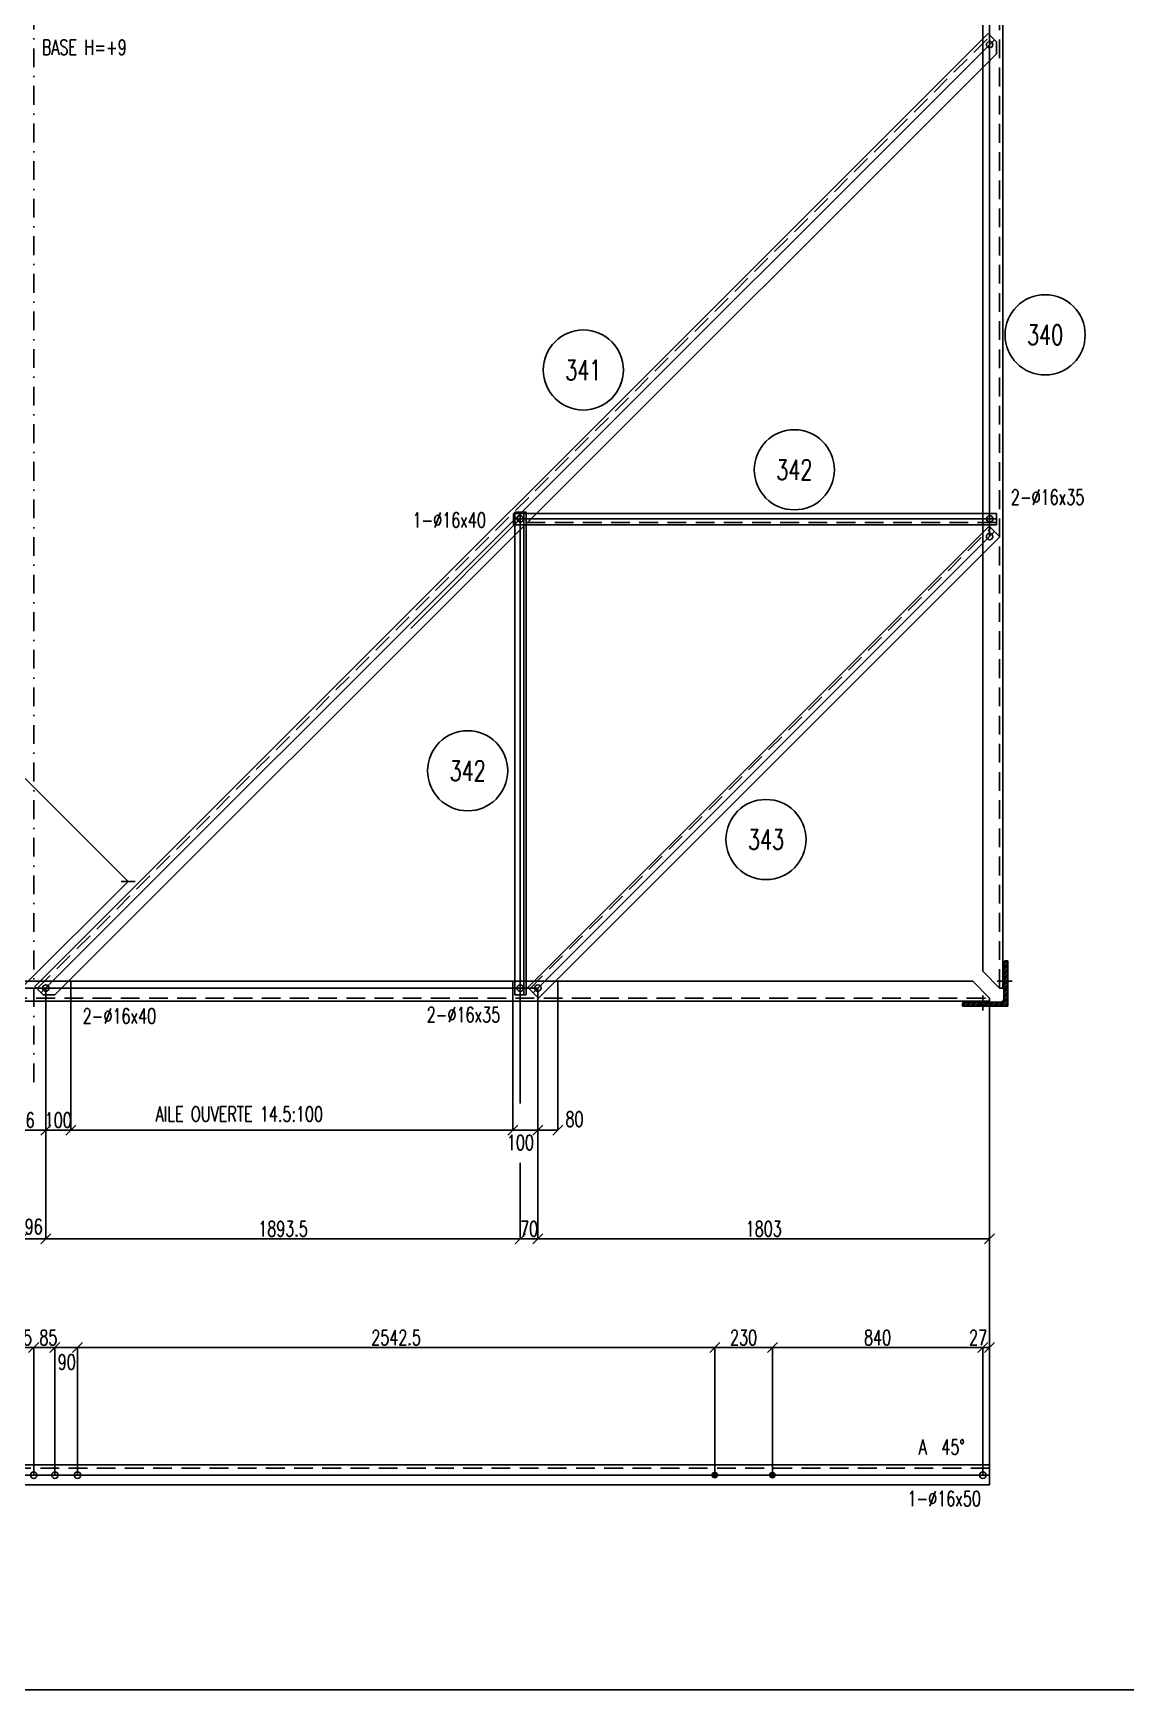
# Model space of a CAD drawing. Extents: x 161763 to 177983, y -119247 to -107767.
# Drawn here: x 167335 to 171695, y -119247 to -112632 of the extents above; entities that cross this region are included whole.
import ezdxf
from ezdxf.enums import TextEntityAlignment as Align

# ---------------------------------------------------------------- set-up
doc = ezdxf.new("R2010")
doc.units = 0
doc.header["$LTSCALE"] = 150
doc.header["$MEASUREMENT"] = 0
doc.linetypes.add('DASHDOT', pattern=[1, 0.5, -0.25, 0, -0.25])
doc.linetypes.add('DASHED', pattern=[0.75, 0.5, -0.25])
doc.layers.get('0').update_dxf_attribs({"linetype": 'CONTINUOUS'})
for name, color, linetype in [('ASSI', 6, 'CONTINUOUS'), ('BOLLINI_1', 7, 'CONTINUOUS'), ('FORI', 2, 'CONTINUOUS'), ('LINEA_ANG', 2, 'CONTINUOUS'), ('LS', 7, 'CONTINUOUS'), ('MZ', 6, 'DASHDOT'), ('QT_MPR', 7, 'CONTINUOUS'), ('TRAT-Y', 7, 'DASHED')]:
    doc.layers.add(name, color=color, linetype=linetype)
doc.styles.add('QUOTE', font='ROMANS8.SHX', dxfattribs={"width": 0.7})
doc.styles.add('RQL', font='ROMANS8.SHX', dxfattribs={"width": 0.7})
doc.styles.add('RS', font='ROMANS8.shx', dxfattribs={"width": 0.7})
doc.styles.get("Standard").update_dxf_attribs({"font": 'ROMANS8.SHX', "width": 0.7})
doc.dimstyles.new('TRATTO', dxfattribs={"dimscale": 0, "dimtxt": 60, "dimasz": 40, "dimexe": 0, "dimexo": 0, "dimgap": 10, "dimtad": 1, "dimrnd": 0.5, "dimdsep": 46, "dimtxsty": 'RS', "dimblk1": 'OBLIQUE', "dimblk2": 'OBLIQUE', "dimsah": 1, "dimcen": 0.09, "dimclrd": 2, "dimclre": 2, "dimclrt": 7, "dimadec": 0, "dimazin": 0, "dimtfac": 1, "dimtix": 1, "dimtmove": 2, "dimatfit": 3, "dimfxl": 1, "dimtolj": 1, "dimtzin": 0, "dimarcsym": 0})

# ---------------------------------------------------------------- blocks, each defined once
blk = doc.blocks.new('ASSE98')
blk.add_line((0, 0), (1, 0))
at = {"color": 7, "style": 'QUOTE', "width": 0.5, "flags": 1}
for tag, p in [('TI', (1.38308, 6.82731)), ('DI_S', (1.38308, 6.42178)), ('D_S', (1.38308, 6.02092)), ('E_S', (1.38308, 5.68065)), ('NFORI', (1.36454, 5.29792)), ('ALAR', (1.36349, 4.93246)), ('FAM', (1.3775, 4.54645)), ('ALA', (1.38308, 4.19257)), ('DISP2', (1.38308, 3.84971)), ('DISP1', (1.38308, 3.50686)), ('PINZAF', (1.38308, 3.164)), ('PINZAI', (1.38308, 2.82114)), ('TRP', (1.38308, 2.47829)), ('NP', (1.38308, 2.13543)), ('SV', (1.38308, 1.79257)), ('PESO', (1.38308, 1.44971)), ('QUA', (1.38308, 1.10686)), ('LUN', (1.38308, 0.764)), ('PROF', (1.38308, 0.42114)), ('POS', (1.38308, 0.07829))]:
    blk.add_attdef(tag, p, '', height=0.2, dxfattribs=at)
at = {"color": 7, "flags": 1}
for tag, p in [('LAV1', (3.07431, 6.82847)), ('LAV2', (3.07431, 6.49513)), ('LAV3', (3.07431, 6.1618)), ('LAV4', (3.07431, 5.82847)), ('LAV5', (3.07431, 5.49513)), ('LAV6', (3.07431, 5.1618)), ('LAV7', (3.07431, 4.82847)), ('LAV8', (3.07431, 4.49513)), ('LAV9', (3.07431, 4.1618)), ('LAV10', (3.07431, 3.82847))]:
    blk.add_attdef(tag, p, '', height=0.2, dxfattribs=at)
blk = doc.blocks.new('16')
blk.add_circle((0, 0), 1)
blk = doc.blocks.new('_OBLIQUE')
at = {"color": 0, "linetype": 'ByBlock'}
blk.add_line((-0.5, -0.5), (0.5, 0.5), dxfattribs=at)
blk = doc.blocks.new('*D13')
at = {"layer": 'QT_MPR', "color": 2, "lineweight": -2, "transparency": 16777216}
for p, q in [((167252.1, -118389.1), (167252.1, -117879.9)), ((167252.1, -117879.9), (167337.1, -117879.9)), ((167337.1, -118389.1), (167337.1, -117879.9))]:
    blk.add_line(p, q, dxfattribs=at)
at = {"layer": 'QT_MPR', "color": 2, "lineweight": -2, "transparency": 16777216, "xscale": 40, "yscale": 40, "zscale": 40, "rotation": 180}
blk.add_blockref('_OBLIQUE', (167252.1, -117879.9), dxfattribs=at)
at = {"layer": 'QT_MPR', "color": 2, "lineweight": -2, "transparency": 16777216, "xscale": 40, "yscale": 40, "zscale": 40}
blk.add_blockref('_OBLIQUE', (167337.1, -117879.9), dxfattribs=at)
at = {"layer": 'QT_MPR', "color": 7, "transparency": 16777216, "insert": (167294.6, -117840), "char_height": 60, "attachment_point": 5, "style": 'RS'}
blk.add_mtext('\\A1;85', dxfattribs=at)
blk = doc.blocks.new('*D14')
at = {"layer": 'QT_MPR', "color": 2, "lineweight": -2, "transparency": 16777216}
for p, q in [((167337.1, -118389.1), (167337.1, -117879.9)), ((167337.1, -117879.9), (167422.1, -117879.9)), ((167422.1, -118389.1), (167422.1, -117879.9))]:
    blk.add_line(p, q, dxfattribs=at)
at = {"layer": 'QT_MPR', "color": 2, "lineweight": -2, "transparency": 16777216, "xscale": 40, "yscale": 40, "zscale": 40, "rotation": 180}
blk.add_blockref('_OBLIQUE', (167337.1, -117879.9), dxfattribs=at)
at = {"layer": 'QT_MPR', "color": 2, "lineweight": -2, "transparency": 16777216, "xscale": 40, "yscale": 40, "zscale": 40}
blk.add_blockref('_OBLIQUE', (167422.1, -117879.9), dxfattribs=at)
at = {"layer": 'QT_MPR', "color": 7, "transparency": 16777216, "insert": (167395.8, -117839.9), "char_height": 60, "attachment_point": 5, "style": 'RS'}
blk.add_mtext('\\A1;85', dxfattribs=at)
blk = doc.blocks.new('*D15')
at = {"layer": 'QT_MPR', "color": 2, "lineweight": -2, "transparency": 16777216}
for p, q in [((167422.1, -118389.1), (167422.1, -117879.9)), ((167422.1, -117879.9), (167512.1, -117879.9)), ((167512.1, -118389.1), (167512.1, -117879.9))]:
    blk.add_line(p, q, dxfattribs=at)
at = {"layer": 'QT_MPR', "color": 2, "lineweight": -2, "transparency": 16777216, "xscale": 40, "yscale": 40, "zscale": 40, "rotation": 180}
blk.add_blockref('_OBLIQUE', (167422.1, -117879.9), dxfattribs=at)
at = {"layer": 'QT_MPR', "color": 2, "lineweight": -2, "transparency": 16777216, "xscale": 40, "yscale": 40, "zscale": 40}
blk.add_blockref('_OBLIQUE', (167512.1, -117879.9), dxfattribs=at)
at = {"layer": 'QT_MPR', "color": 7, "transparency": 16777216, "insert": (167469.2, -117937.9), "char_height": 60, "attachment_point": 5, "style": 'RS'}
blk.add_mtext('\\A1;90', dxfattribs=at)
blk = doc.blocks.new('*D16')
at = {"layer": 'QT_MPR', "color": 2, "lineweight": -2, "transparency": 16777216}
for p, q in [((171124.4, -118389.1), (171124.4, -117879.9)), ((171151.4, -117879.9), (171124.4, -117879.9)), ((171151.4, -118389.1), (171151.4, -117879.9))]:
    blk.add_line(p, q, dxfattribs=at)
at = {"layer": 'QT_MPR', "color": 2, "lineweight": -2, "transparency": 16777216, "xscale": 40, "yscale": 40, "zscale": 40, "rotation": 180}
blk.add_blockref('_OBLIQUE', (171124.4, -117879.9), dxfattribs=at)
at = {"layer": 'QT_MPR', "color": 2, "lineweight": -2, "transparency": 16777216, "xscale": 40, "yscale": 40, "zscale": 40}
blk.add_blockref('_OBLIQUE', (171151.4, -117879.9), dxfattribs=at)
at = {"layer": 'QT_MPR', "color": 7, "transparency": 16777216, "insert": (171105.5, -117839.9), "char_height": 60, "attachment_point": 5, "style": 'RS'}
blk.add_mtext('\\A1;27', dxfattribs=at)
blk = doc.blocks.new('*D18')
at = {"layer": 'QT_MPR', "color": 2, "lineweight": -2, "transparency": 16777216}
for p, q in [((169349, -116444.2), (169349, -117445.8)), ((169279, -117142.7), (169279, -117445.8)), ((169349, -117445.8), (169279, -117445.8))]:
    blk.add_line(p, q, dxfattribs=at)
at = {"layer": 'QT_MPR', "color": 2, "lineweight": -2, "transparency": 16777216, "xscale": 40, "yscale": 40, "zscale": 40, "rotation": 180}
blk.add_blockref('_OBLIQUE', (169279, -117445.8), dxfattribs=at)
at = {"layer": 'QT_MPR', "color": 2, "lineweight": -2, "transparency": 16777216, "xscale": 40, "yscale": 40, "zscale": 40}
blk.add_blockref('_OBLIQUE', (169349, -117445.8), dxfattribs=at)
at = {"layer": 'QT_MPR', "color": 7, "transparency": 16777216, "insert": (169314, -117405.8), "char_height": 60, "attachment_point": 5, "style": 'RS'}
blk.add_mtext('\\A1;70', dxfattribs=at)
blk = doc.blocks.new('*D19')
at = {"layer": 'QT_MPR', "color": 2, "lineweight": -2, "transparency": 16777216}
for p, q in [((167385.1, -116444.2), (167385.1, -117445.8)), ((169279, -117142.7), (169279, -117445.8)), ((169279, -117445.8), (167385.1, -117445.8))]:
    blk.add_line(p, q, dxfattribs=at)
at = {"layer": 'QT_MPR', "color": 2, "lineweight": -2, "transparency": 16777216, "xscale": 40, "yscale": 40, "zscale": 40, "rotation": 180}
blk.add_blockref('_OBLIQUE', (167385.1, -117445.8), dxfattribs=at)
at = {"layer": 'QT_MPR', "color": 2, "lineweight": -2, "transparency": 16777216, "xscale": 40, "yscale": 40, "zscale": 40}
blk.add_blockref('_OBLIQUE', (169279, -117445.8), dxfattribs=at)
at = {"layer": 'QT_MPR', "color": 7, "transparency": 16777216, "insert": (168332.1, -117405.8), "char_height": 60, "attachment_point": 5, "style": 'RS'}
blk.add_mtext('\\A1;1893.5', dxfattribs=at)
blk = doc.blocks.new('*D20')
at = {"layer": 'QT_MPR', "color": 2, "lineweight": -2, "transparency": 16777216}
for p, q in [((167385.1, -116444.2), (167385.1, -117445.8)), ((167289.1, -117067.1), (167289.1, -117445.8)), ((167385.1, -117445.8), (167289.1, -117445.8))]:
    blk.add_line(p, q, dxfattribs=at)
at = {"layer": 'QT_MPR', "color": 2, "lineweight": -2, "transparency": 16777216, "xscale": 40, "yscale": 40, "zscale": 40, "rotation": 180}
blk.add_blockref('_OBLIQUE', (167289.1, -117445.8), dxfattribs=at)
at = {"layer": 'QT_MPR', "color": 2, "lineweight": -2, "transparency": 16777216, "xscale": 40, "yscale": 40, "zscale": 40}
blk.add_blockref('_OBLIQUE', (167385.1, -117445.8), dxfattribs=at)
at = {"layer": 'QT_MPR', "color": 7, "transparency": 16777216, "insert": (167337.1, -117396.9), "char_height": 60, "attachment_point": 5, "style": 'RS'}
blk.add_mtext('\\A1;96', dxfattribs=at)
blk = doc.blocks.new('*D23')
at = {"layer": 'QT_MPR', "color": 2, "lineweight": -2, "transparency": 16777216}
for p, q in [((169349, -116444.2), (169349, -117445.8)), ((171151.4, -116497.2), (171151.4, -117445.8)), ((171151.4, -117445.8), (169349, -117445.8))]:
    blk.add_line(p, q, dxfattribs=at)
at = {"layer": 'QT_MPR', "color": 2, "lineweight": -2, "transparency": 16777216, "xscale": 40, "yscale": 40, "zscale": 40, "rotation": 180}
blk.add_blockref('_OBLIQUE', (169349, -117445.8), dxfattribs=at)
at = {"layer": 'QT_MPR', "color": 2, "lineweight": -2, "transparency": 16777216, "xscale": 40, "yscale": 40, "zscale": 40}
blk.add_blockref('_OBLIQUE', (171151.4, -117445.8), dxfattribs=at)
at = {"layer": 'QT_MPR', "color": 7, "transparency": 16777216, "insert": (170250.2, -117405.8), "char_height": 60, "attachment_point": 5, "style": 'RS'}
blk.add_mtext('\\A1;1803', dxfattribs=at)
blk = doc.blocks.new('xxx')
blk.add_circle((0, 0), 8)
at = {"color": 3, "style": 'RQL', "width": 0.7}
blk.add_attdef('POS', text='', height=4, dxfattribs=at).set_placement((0, 0), align=Align.MIDDLE)
at = {"style": 'RQL', "width": 0.7, "flags": 1}
for tag, p in [('POS1', (-0.39, -5.42)), ('TIPO', (-0.39, -8.66))]:
    blk.add_attdef(tag, p, '', height=2, dxfattribs=at)
blk = doc.blocks.new('*D26')
at = {"layer": 'QT_MPR', "color": 2, "lineweight": -2, "transparency": 16777216}
for p, q in [((165395.2, -114571.5), (165830.8, -114136)), ((165830.8, -114136), (167714.1, -116019.3)), ((167289.1, -116444.2), (167714.1, -116019.3))]:
    blk.add_line(p, q, dxfattribs=at)
at = {"layer": 'QT_MPR', "color": 2, "lineweight": -2, "transparency": 16777216, "xscale": 40, "yscale": 40, "zscale": 40}
for p, rotation in [((165830.8, -114136), 135.0000000000004), ((167714.1, -116019.3), 315.0000000000004)]:
    blk.add_blockref('_OBLIQUE', p, dxfattribs=dict(at, rotation=rotation))
at = {"layer": 'QT_MPR', "color": 7, "transparency": 16777216, "insert": (166800.7, -115049.3), "char_height": 60, "attachment_point": 5, "rotation": 315, "style": 'RS'}
blk.add_mtext('\\A1;2663.5', dxfattribs=at)
blk = doc.blocks.new('*D27')
at = {"layer": 'LS', "color": 2, "lineweight": -2, "transparency": 16777216}
for p, q in [((169429, -116417.2), (169429, -117011.8)), ((169349, -116444.2), (169349, -117011.8)), ((169349, -117011.8), (169429, -117011.8))]:
    blk.add_line(p, q, dxfattribs=at)
at = {"layer": 'LS', "color": 2, "lineweight": -2, "transparency": 16777216, "xscale": 40, "yscale": 40, "zscale": 40, "rotation": 180}
blk.add_blockref('_OBLIQUE', (169349, -117011.8), dxfattribs=at)
at = {"layer": 'LS', "color": 2, "lineweight": -2, "transparency": 16777216, "xscale": 40, "yscale": 40, "zscale": 40}
blk.add_blockref('_OBLIQUE', (169429, -117011.8), dxfattribs=at)
at = {"layer": 'LS', "color": 7, "transparency": 16777216, "insert": (169495.2, -116967.9), "char_height": 60, "attachment_point": 5, "style": 'RS'}
blk.add_mtext('\\A1;80', dxfattribs=at)
blk = doc.blocks.new('*D28')
at = {"layer": 'LS', "color": 2, "lineweight": -2, "transparency": 16777216}
for p, q in [((169249, -116417.2), (169249, -117011.8)), ((169349, -116444.2), (169349, -117011.8)), ((169349, -117011.8), (169249, -117011.8))]:
    blk.add_line(p, q, dxfattribs=at)
at = {"layer": 'LS', "color": 2, "lineweight": -2, "transparency": 16777216, "xscale": 40, "yscale": 40, "zscale": 40, "rotation": 180}
blk.add_blockref('_OBLIQUE', (169249, -117011.8), dxfattribs=at)
at = {"layer": 'LS', "color": 2, "lineweight": -2, "transparency": 16777216, "xscale": 40, "yscale": 40, "zscale": 40}
blk.add_blockref('_OBLIQUE', (169349, -117011.8), dxfattribs=at)
at = {"layer": 'LS', "color": 7, "transparency": 16777216, "insert": (169279.5, -117061.2), "char_height": 60, "attachment_point": 5, "style": 'RS'}
blk.add_mtext('\\A1;100', dxfattribs=at)
blk = doc.blocks.new('*D29')
at = {"layer": 'LS', "color": 2, "lineweight": -2, "transparency": 16777216}
for p, q in [((167485.1, -116417.2), (167485.1, -117011.8)), ((167385.1, -116444.2), (167385.1, -117011.8)), ((167385.1, -117011.8), (167345.1, -117011.8)), ((167485.1, -117011.8), (167385.1, -117011.8)), ((167485.1, -117011.8), (167525.1, -117011.8))]:
    blk.add_line(p, q, dxfattribs=at)
at = {"layer": 'LS', "color": 2, "lineweight": -2, "transparency": 16777216, "xscale": 40, "yscale": 40, "zscale": 40}
blk.add_blockref('_OBLIQUE', (167385.1, -117011.8), dxfattribs=at)
at = {"layer": 'LS', "color": 2, "lineweight": -2, "transparency": 16777216, "xscale": 40, "yscale": 40, "zscale": 40, "rotation": 180}
blk.add_blockref('_OBLIQUE', (167485.1, -117011.8), dxfattribs=at)
at = {"layer": 'LS', "color": 7, "transparency": 16777216, "insert": (167435.1, -116971.8), "char_height": 60, "attachment_point": 5, "style": 'RS'}
blk.add_mtext('\\A1;100', dxfattribs=at)
blk = doc.blocks.new('*D30')
at = {"layer": 'LS', "color": 2, "lineweight": -2, "transparency": 16777216}
for p, q in [((167189.1, -116417.2), (167189.1, -117011.8)), ((167385.1, -116444.2), (167385.1, -117011.8)), ((167385.1, -117011.8), (167189.1, -117011.8))]:
    blk.add_line(p, q, dxfattribs=at)
at = {"layer": 'LS', "color": 2, "lineweight": -2, "transparency": 16777216, "xscale": 40, "yscale": 40, "zscale": 40, "rotation": 180}
blk.add_blockref('_OBLIQUE', (167189.1, -117011.8), dxfattribs=at)
at = {"layer": 'LS', "color": 2, "lineweight": -2, "transparency": 16777216, "xscale": 40, "yscale": 40, "zscale": 40}
blk.add_blockref('_OBLIQUE', (167385.1, -117011.8), dxfattribs=at)
at = {"layer": 'LS', "color": 7, "transparency": 16777216, "insert": (167287.1, -116971.8), "char_height": 60, "attachment_point": 5, "style": 'RS'}
blk.add_mtext('\\A1;196', dxfattribs=at)
blk = doc.blocks.new('bull')
at = {"style": 'RS', "width": 0.7, "flags": 1}
for tag, p in [('NN', (-12.25, 0)), ('DIAMETRO', (0, -4.86)), ('SERRAGGIO', (0, -9.71)), ('LUNGHEZZA', (0, -14.57)), ('NB', (0, -19.43)), ('TIPO', (0, -24.12)), ('EL', (-0.14, -29))]:
    blk.add_attdef(tag, p, '', height=3, dxfattribs=at)
at = {"style": 'RS', "width": 0.7}
blk.add_attdef('BULLONE', (0, 0), '', height=3, dxfattribs=at)
blk = doc.blocks.new('12')
at = {"color": 0}
for p, q in [((-1, 0.06), (-0.06, 1)), ((-1, 0.01), (-0.01, 1)), ((-1, -0.03), (0.03, 1)), ((-1, -0.07), (0.07, 1)), ((0.09, -1), (-1, 0.09)), ((0.05, -1), (-1, 0.05)), ((0, -1), (-1, 0)), ((-0.99, 0.16), (-0.16, 0.99)), ((-0.99, 0.11), (-0.11, 0.99)), ((-0.99, -0.11), (0.11, 0.99)), ((-0.99, -0.15), (0.15, 0.99)), ((0.17, -0.99), (-0.99, 0.17)), ((0.13, -0.99), (-0.99, 0.13)), ((-0.98, 0.22), (-0.22, 0.98)), ((-0.98, -0.19), (0.19, 0.98)), ((0.21, -0.98), (-0.98, 0.21)), ((-0.97, -0.23), (0.23, 0.97)), ((0.24, -0.97), (-0.97, 0.24)), ((-0.96, 0.28), (-0.28, 0.96)), ((-0.96, -0.27), (0.27, 0.96)), ((0.28, -0.96), (-0.96, 0.28)), ((-0.95, -0.3), (0.3, 0.95)), ((0.31, -0.95), (-0.95, 0.31)), ((-0.94, 0.34), (-0.34, 0.94)), ((-0.94, -0.33), (0.33, 0.94)), ((0.35, -0.94), (-0.94, 0.35)), ((-0.93, -0.37), (0.37, 0.93)), ((0.38, -0.93), (-0.93, 0.38)), ((-0.92, -0.4), (0.4, 0.92)), ((-0.91, 0.42), (-0.42, 0.91)), ((0.41, -0.91), (-0.91, 0.41)), ((-0.9, -0.43), (0.43, 0.9)), ((0.44, -0.9), (-0.9, 0.44)), ((-0.89, -0.46), (0.46, 0.89)), ((0.47, -0.88), (-0.88, 0.47)), ((-0.87, -0.49), (0.49, 0.87)), ((0.5, -0.87), (-0.87, 0.5)), ((-0.86, 0.52), (-0.52, 0.86)), ((-0.86, -0.52), (0.52, 0.86)), ((0.53, -0.85), (-0.85, 0.53)), ((-0.84, -0.54), (0.54, 0.84)), ((0.55, -0.83), (-0.83, 0.55)), ((-0.82, -0.57), (0.57, 0.82)), ((0.58, -0.81), (-0.81, 0.58)), ((-0.8, -0.6), (0.6, 0.8)), ((0.61, -0.79), (-0.79, 0.61)), ((-0.78, -0.62), (0.62, 0.78)), ((0.63, -0.78), (-0.78, 0.63)), ((-0.76, -0.65), (0.65, 0.76)), ((0.66, -0.75), (-0.75, 0.66)), ((-0.74, -0.67), (0.67, 0.74)), ((0.68, -0.73), (-0.73, 0.68)), ((-0.72, -0.69), (0.69, 0.72)), ((0.7, -0.71), (-0.71, 0.7)), ((-0.7, -0.72), (0.72, 0.7)), ((0.73, -0.69), (-0.69, 0.73)), ((0.75, -0.67), (-0.67, 0.75)), ((-0.67, -0.74), (0.74, 0.67)), ((-0.65, -0.76), (0.76, 0.65)), ((0.77, -0.64), (-0.64, 0.77)), ((-0.63, -0.78), (0.78, 0.63)), ((0.79, -0.62), (-0.62, 0.79)), ((-0.6, -0.8), (0.8, 0.6)), ((0.81, -0.59), (-0.59, 0.81)), ((-0.57, -0.82), (0.82, 0.57)), ((0.83, -0.56), (-0.56, 0.83)), ((-0.55, -0.84), (0.84, 0.55)), ((0.84, -0.54), (-0.54, 0.84)), ((-0.52, -0.85), (0.85, 0.52)), ((0.86, -0.51), (-0.51, 0.86)), ((-0.49, -0.87), (0.87, 0.49)), ((0.88, -0.48), (-0.48, 0.88)), ((-0.46, -0.89), (0.89, 0.46)), ((0.89, -0.45), (-0.45, 0.89)), ((-0.43, -0.9), (0.9, 0.43)), ((0.91, -0.42), (-0.42, 0.91)), ((-0.4, -0.92), (0.92, 0.4)), ((0.92, -0.39), (-0.39, 0.92)), ((-0.37, -0.93), (0.93, 0.37)), ((0.93, -0.36), (-0.36, 0.93)), ((-0.34, -0.94), (0.94, 0.34)), ((0.95, -0.33), (-0.33, 0.95)), ((-0.3, -0.95), (0.95, 0.3)), ((0.96, -0.29), (-0.29, 0.96)), ((-0.27, -0.96), (0.96, 0.27)), ((0.97, -0.26), (-0.26, 0.97)), ((-0.23, -0.97), (0.97, 0.23)), ((0.98, -0.22), (-0.22, 0.98)), ((-0.2, -0.98), (0.98, 0.2)), ((0.98, -0.18), (-0.18, 0.98)), ((-0.16, -0.99), (0.99, 0.16)), ((0.99, -0.14), (-0.14, 0.99)), ((-0.12, -0.99), (0.99, 0.12)), ((0.99, -0.1), (-0.1, 0.99)), ((-0.08, -1), (1, 0.08)), ((1, -0.06), (-0.06, 1)), ((-0.04, -1), (1, 0.04)), ((1, -0.02), (-0.02, 1)), ((1, 0.02), (0.02, 1)), ((1, 0.07), (0.07, 1)), ((0.99, 0.12), (0.12, 0.99)), ((0.98, 0.17), (0.17, 0.98)), ((0.97, 0.23), (0.23, 0.97)), ((0.96, 0.29), (0.29, 0.96)), ((0.93, 0.36), (0.36, 0.93)), ((0.9, 0.44), (0.44, 0.9)), ((0.84, 0.55), (0.55, 0.84)), ((-0.04, -1), (-1, -0.04)), ((-0.09, -1), (-1, -0.09)), ((-0.14, -0.99), (-0.99, -0.14)), ((-0.2, -0.98), (-0.98, -0.2)), ((-0.25, -0.97), (-0.97, -0.25)), ((-0.32, -0.95), (-0.95, -0.32)), ((-0.39, -0.92), (-0.92, -0.39)), ((-0.48, -0.88), (-0.88, -0.48)), ((-0.6, -0.8), (-0.8, -0.6)), ((0.01, -1), (1, -0.01)), ((0.05, -1), (1, -0.05)), ((0.1, -0.99), (0.99, -0.1)), ((0.15, -0.99), (0.99, -0.15)), ((0.21, -0.98), (0.98, -0.21)), ((0.27, -0.96), (0.96, -0.27)), ((0.33, -0.94), (0.94, -0.33)), ((0.41, -0.91), (0.91, -0.41)), ((0.5, -0.87), (0.87, -0.5)), ((0.66, -0.75), (0.75, -0.66))]:
    blk.add_line(p, q, dxfattribs=at)
blk.add_circle((0, 0), 1)
blk = doc.blocks.new('*D46')
at = {"layer": 'QT_MPR', "color": 2, "lineweight": -2, "transparency": 16777216}
for p, q in [((170284.8, -118389.1), (170284.8, -117879.9)), ((171124.4, -117879.9), (170284.8, -117879.9)), ((171124.4, -118389.1), (171124.4, -117879.9))]:
    blk.add_line(p, q, dxfattribs=at)
at = {"layer": 'QT_MPR', "color": 2, "lineweight": -2, "transparency": 16777216, "xscale": 40, "yscale": 40, "zscale": 40, "rotation": 180}
blk.add_blockref('_OBLIQUE', (170284.8, -117879.9), dxfattribs=at)
at = {"layer": 'QT_MPR', "color": 2, "lineweight": -2, "transparency": 16777216, "xscale": 40, "yscale": 40, "zscale": 40}
blk.add_blockref('_OBLIQUE', (171124.4, -117879.9), dxfattribs=at)
at = {"layer": 'QT_MPR', "color": 7, "transparency": 16777216, "insert": (170704.6, -117839.9), "char_height": 60, "attachment_point": 5, "style": 'RS'}
blk.add_mtext('\\A1;840', dxfattribs=at)
blk = doc.blocks.new('*D47')
at = {"layer": 'QT_MPR', "color": 2, "lineweight": -2, "transparency": 16777216}
for p, q in [((170054.8, -118389.1), (170054.8, -117879.9)), ((170284.8, -117879.9), (170054.8, -117879.9)), ((170284.8, -118389.1), (170284.8, -117879.9))]:
    blk.add_line(p, q, dxfattribs=at)
at = {"layer": 'QT_MPR', "color": 2, "lineweight": -2, "transparency": 16777216, "xscale": 40, "yscale": 40, "zscale": 40, "rotation": 180}
blk.add_blockref('_OBLIQUE', (170054.8, -117879.9), dxfattribs=at)
at = {"layer": 'QT_MPR', "color": 2, "lineweight": -2, "transparency": 16777216, "xscale": 40, "yscale": 40, "zscale": 40}
blk.add_blockref('_OBLIQUE', (170284.8, -117879.9), dxfattribs=at)
at = {"layer": 'QT_MPR', "color": 7, "transparency": 16777216, "insert": (170169.8, -117839.9), "char_height": 60, "attachment_point": 5, "style": 'RS'}
blk.add_mtext('\\A1;230', dxfattribs=at)
blk = doc.blocks.new('*D48')
at = {"layer": 'QT_MPR', "color": 2, "lineweight": -2, "transparency": 16777216}
for p, q in [((167512.1, -118389.1), (167512.1, -117879.9)), ((170054.8, -117879.9), (167512.1, -117879.9)), ((170054.8, -118389.1), (170054.8, -117879.9))]:
    blk.add_line(p, q, dxfattribs=at)
at = {"layer": 'QT_MPR', "color": 2, "lineweight": -2, "transparency": 16777216, "xscale": 40, "yscale": 40, "zscale": 40, "rotation": 180}
blk.add_blockref('_OBLIQUE', (167512.1, -117879.9), dxfattribs=at)
at = {"layer": 'QT_MPR', "color": 2, "lineweight": -2, "transparency": 16777216, "xscale": 40, "yscale": 40, "zscale": 40}
blk.add_blockref('_OBLIQUE', (170054.8, -117879.9), dxfattribs=at)
at = {"layer": 'QT_MPR', "color": 7, "transparency": 16777216, "insert": (168783.4, -117839.9), "char_height": 60, "attachment_point": 5, "style": 'RS'}
blk.add_mtext('\\A1;2542.5', dxfattribs=at)

msp = doc.modelspace()

# ---------------------------------------------------------------- hatches: boundary and pattern name
at = {"layer": 'LS'}
h = msp.add_hatch(dxfattribs=at)
h.set_pattern_fill('_U', color=6, scale=5, angle=45, style=0, pattern_type=0)
h.set_pattern_definition([(45, (105721.274, -12727.134), (-3.5355339, 3.5355339), [])])
edge = h.paths.add_edge_path()
edge.add_line((171223.725, -116516.239), (171043.725, -116516.239))
edge.add_line((171043.725, -116516.239), (171043.725, -116506.239))
edge.add_arc((171049.725, -116506.239), 6, 450, 540, ccw=False)
edge.add_line((171049.725, -116500.239), (171195.725, -116500.239))
edge.add_arc((171195.725, -116488.239), 12, 270, 360)
edge.add_line((171207.725, -116488.239), (171207.725, -116342.239))
edge.add_arc((171213.725, -116342.239), 6, 450, 540, ccw=False)
edge.add_line((171213.725, -116336.239), (171223.725, -116336.239))
edge.add_line((171223.725, -116336.239), (171223.725, -116516.239))

# ---------------------------------------------------------------- linework, layer by layer
at = {"layer": 'LINEA_ANG'}
for p, q in [((171204.725, -116444.374), (171204.725, -108815.374)), ((171124.725, -108882.374), (171124.725, -116377.374)), ((167341.289, -116438.582), (171146.23, -112633.641)), ((171146.23, -112633.641), (171178.757, -112666.168)), ((171178.757, -112714.251), (167421.192, -116471.816)), ((171178.757, -112714.251), (171178.757, -112666.168)), ((169251.725, -114594.548), (169251.725, -114549.548)), ((169251.725, -114549.548), (171178.725, -114549.548)), ((169257.034, -114544.239), (169302.034, -114544.239)), ((169257.034, -116471.239), (169257.034, -114544.239)), ((169302.034, -114544.239), (169302.034, -116471.239)), ((171178.725, -114549.548), (171178.725, -114594.548)), ((171178.725, -114594.548), (169251.725, -114594.548)), ((169308.728, -116442.118), (171150.035, -114600.812)), ((171150.035, -114600.812), (171192.461, -114643.238)), ((171192.461, -114643.238), (169351.155, -116484.544)), ((171084.399, -116417.239), (163589.399, -116417.239)), ((171084.399, -116417.239), (171151.399, -116484.239)), ((171124.725, -116377.374), (171191.725, -116444.374)), ((167374.523, -116471.816), (167341.289, -116438.582)), ((167421.192, -116471.816), (167374.523, -116471.816)), ((169302.034, -116471.239), (169257.034, -116471.239)), ((169351.155, -116484.544), (169308.728, -116442.118)), ((171151.399, -116497.239), (171151.399, -116484.239)), ((171191.725, -116444.374), (171204.725, -116444.374)), ((163522.399, -116497.239), (171151.399, -116497.239)), ((171151.399, -118348.109), (163522.399, -118348.109)), ((171151.399, -118428.109), (171151.399, -118348.109)), ((163522.399, -118428.109), (171151.399, -118428.109))]:
    msp.add_line(p, q, dxfattribs=at)
at = {"layer": 'LINEA_ANG', "color": 2}
msp.add_line((169293.534, -114544.239), (169293.534, -116471.239), dxfattribs=at)
at = {"layer": 'LS', "color": 6}
for p, q in [((171151.725, -110617.74), (171151.725, -114641.548)), ((168842.033, -115008.549), (169279.034, -114571.548)), ((171181.731, -116416.914), (171242.052, -116416.914)), ((169349.034, -116444.239), (165325.225, -116444.239)), ((171124.399, -116474.246), (171124.399, -116534.566))]:
    msp.add_line(p, q, dxfattribs=at)
at = {"layer": 'LS', "color": 2}
for p, q in [((169279.034, -116444.548), (169279.034, -116905.747)), ((167485.129, -117011.8), (169249.034, -117011.8)), ((171151.399, -117445.844), (171151.399, -117879.887))]:
    msp.add_line(p, q, dxfattribs=at)
at = {"layer": 'LS', "color": 8}
msp.add_lwpolyline([(161762.683, -107766.591), (161762.683, -119246.591), (174482.683, -119246.591), (174482.683, -117646.591), (177982.683, -117646.591), (177982.683, -107766.591), (161762.683, -107766.591)], close=True, dxfattribs=at)
at = {"layer": 'LS', "color": 6}
msp.add_lwpolyline([(171223.725, -116516.239), (171043.725, -116516.239), (171043.725, -116506.239, -0.41421356), (171049.725, -116500.239), (171195.725, -116500.239, 0.41421356), (171207.725, -116488.239), (171207.725, -116342.239, -0.41421356), (171213.725, -116336.239), (171223.725, -116336.239)], format="xyb", close=True, dxfattribs=at)
at = {"layer": 'MZ'}
msp.add_line((167337.129, -116820.163), (167337.129, -108518.15), dxfattribs=at)
at = {"layer": 'TRAT-Y'}
for p, q in [((171191.725, -116444.374), (171191.725, -108815.374)), ((167350.128, -116447.421), (171155.069, -112642.479)), ((171178.725, -114586.048), (169251.725, -114586.048)), ((169315.092, -116448.482), (171156.398, -114607.176)), ((163522.399, -116484.239), (171151.399, -116484.239)), ((171151.399, -118361.109), (163522.399, -118361.109))]:
    msp.add_line(p, q, dxfattribs=at)

# ---------------------------------------------------------------- block references
at = {"layer": 'ASSI', "xscale": 7628.999999999999, "zscale": 7628.999999999999, "rotation": 90.00000000000006}
msp.add_blockref('ASSE98', (171204.725, -116444.374), dxfattribs=at)
at = {"layer": 'ASSI'}
for p, xscale, rotation in [((171170.979, -112658.389), 5381, 224.9999999999996), ((169279.034, -116471.239), 1927, 90.0000000000002), ((171171.248, -114622.025), 2604, 224.9999999999987)]:
    msp.add_blockref('ASSE98', p, dxfattribs=dict(at, xscale=xscale, rotation=rotation))
at = {"layer": 'ASSI', "xscale": 1927}
msp.add_blockref('ASSE98', (169251.725, -114571.548), dxfattribs=at)
at = {"layer": 'ASSI', "xscale": 7629.000000000001, "zscale": 7629.000000000001}
msp.add_blockref('ASSE98', (163522.399, -116497.239), dxfattribs=at)
at = {"layer": 'ASSI'}
ref = msp.add_blockref('ASSE98', (171151.399, -118389.109), dxfattribs=dict(at, xscale=7629.000000000001, zscale=7629.000000000001, rotation=180))
ref.add_attrib('PROF', 'L80x6', (165429.649, -118269.109), dxfattribs={"layer": '0', "color": 2, "height": 70, "style": 'QUOTE', "width": 0.7})
ref.add_attrib('LUN', '7629', (165927.983, -118269.109), dxfattribs={"layer": '0', "color": 2, "height": 70, "style": 'QUOTE', "width": 0.7})
ref.add_attrib('PESO', '7575 C/C T.E.', (165429.649, -118579.109), dxfattribs={"layer": '0', "color": 2, "height": 70, "style": 'QUOTE', "width": 0.7})
ref.add_attrib('SV', 'Lg.', (165773.849, -118269.109), dxfattribs={"layer": '0', "color": 2, "height": 70, "style": 'QUOTE', "width": 0.7})
ref.add_attrib('LAV1', 'A  45%%d', (170869.275, -118307.231), dxfattribs={"layer": '0', "color": 254, "height": 60, "width": 0.7})
ref.add_attrib('LAV2', 'A  45%%d', (163605.414, -118315.833), dxfattribs={"layer": '0', "color": 254, "height": 60, "width": 0.7})
at = {"layer": 'BOLLINI_1'}
ref = msp.add_blockref('xxx', (171373.035, -113836.307), dxfattribs=dict(at, xscale=-20, yscale=20, zscale=20))
ref.add_attrib('POS', '340', dxfattribs={"layer": '0', "color": 3, "height": 80, "style": 'RQL', "width": 0.7}).set_placement((171373.035, -113836.307), align=Align.MIDDLE)
ref = msp.add_blockref('xxx', (169530.551, -113976.777), dxfattribs=dict(at, xscale=-20, yscale=20, zscale=20))
ref.add_attrib('POS', '341', dxfattribs={"layer": '0', "color": 3, "height": 80, "style": 'RQL', "width": 0.7}).set_placement((169530.551, -113976.777), align=Align.MIDDLE)
ref = msp.add_blockref('xxx', (170372.298, -114375.047), dxfattribs=dict(at, xscale=-20, yscale=20, zscale=20))
ref.add_attrib('POS', '342', dxfattribs={"layer": '0', "color": 3, "height": 80, "style": 'RQL', "width": 0.7}).set_placement((170372.298, -114375.047), align=Align.MIDDLE)
ref = msp.add_blockref('xxx', (169068.822, -115576.823), dxfattribs=dict(at, xscale=-20, yscale=20, zscale=20))
ref.add_attrib('POS', '342', dxfattribs={"layer": '0', "color": 3, "height": 80, "style": 'RQL', "width": 0.7}).set_placement((169068.822, -115576.823), align=Align.MIDDLE)
ref = msp.add_blockref('xxx', (170259.26, -115851.469), dxfattribs=dict(at, xscale=-20, yscale=20, zscale=20))
ref.add_attrib('POS', '343', dxfattribs={"layer": '0', "color": 3, "height": 80, "style": 'RQL', "width": 0.7}).set_placement((170259.26, -115851.469), align=Align.MIDDLE)
at = {"layer": 'FORI'}
for name, p, xscale, yscale, zscale in [('16', (171151.725, -112677.644), -13, 13, 13), ('16', (169279.034, -114571.548), -13, 13, 13), ('16', (171152.034, -114571.548), -13, 13, 13), ('16', (171151.725, -114641.548), -13, 13, 13), ('16', (167385.129, -116444.239), -13, 13, 13), ('16', (169279.034, -116444.548), -13, 13, 13), ('16', (169349.034, -116444.239), -13, 13, 13), ('16', (167337.129, -118389.109), 13, 13, 13), ('16', (167422.129, -118389.109), 13, 13, 13), ('16', (167512.129, -118389.109), 13, 13, 13), ('12', (170054.769, -118389.109), 10.5, 10.5, 10.5), ('12', (170284.769, -118389.109), 10.5, 10.5, 10.5), ('16', (171124.399, -118389.109), 13, 13, 13), ('16', (171124.399, -118389.109), 13, 13, 13)]:
    msp.add_blockref(name, p, dxfattribs=dict(at, xscale=xscale, yscale=yscale, zscale=zscale))
at = {"layer": 'LS', "color": 7, "xscale": 20, "yscale": 20, "zscale": 20}
for p, values in [((171236.401, -114514.415), {'BULLONE': '2-%%c16x35                '}), ((168848.627, -114605.759), {'BULLONE': '1-%%c16x40                '}), ((167532.667, -116586.241), {'BULLONE': '2-%%c16x40                '}), ((168905.434, -116580.945), {'BULLONE': '2-%%c16x35                '}), ((170823.719, -118512.694), {'BULLONE': '1-%%c16x50                '})]:
    msp.add_blockref('bull', p, dxfattribs=at).add_auto_attribs(values)

# ---------------------------------------------------------------- texts
at = {"layer": 'LS', "color": 7, "style": 'RS', "width": 0.7}
for s, p in [('BASE H=+9', (167369.836, -112718.173)), ('AILE OUVERTE 14.5:100 ', (167823.876, -116977.581))]:
    msp.add_text(s, height=60, dxfattribs=at).set_placement(p)

# ---------------------------------------------------------------- dimensions: what is measured, and where the dimension line sits
at = {"layer": 'LS'}
for base, p1, p2, picture, middle in [((167189.13, -117011.8), (167385.129, -116444.239), (167189.13, -116417.239), '*D30', (167287.13, -116971.8)), ((167385.129, -117011.8), (167485.129, -116417.239), (167385.129, -116444.239), '*D29', (167435.129, -116971.8))]:
    dim = msp.add_linear_dim(base=base, p1=p1, p2=p2, dimstyle='TRATTO', override={"dimscale": 1}, dxfattribs=at)
    dim.commit()
    dim.dimension.update_dxf_attribs({"geometry": picture, "text_midpoint": middle})
for base, p2, picture, middle in [((169249.034, -117011.8), (169249.034, -116417.239), '*D28', (169279.541, -117061.217)), ((169429.03, -117011.8), (169429.03, -116417.239), '*D27', (169495.171, -116967.898))]:
    dim = msp.add_linear_dim(base=base, p1=(169349.034, -116444.239), p2=p2, dimstyle='TRATTO', override={"dimscale": 1}, dxfattribs=at)
    dim.commit()
    dim.dimension.update_dxf_attribs({"geometry": picture, "text_midpoint": middle, "dimtype": 160})
at = {"layer": 'QT_MPR'}
dim = msp.add_linear_dim(base=(167714.107, -116019.261), p1=(165395.225, -114571.548), p2=(167289.129, -116444.239), angle=315, text='2663.5', dimstyle='TRATTO', override={"dimscale": 1}, dxfattribs=at)
dim.commit()
dim.dimension.update_dxf_attribs({"geometry": '*D26', "text_midpoint": (166800.743, -115049.328), "dimtype": 160})
for base, p1, p2, text, picture, middle in [((167289.129, -117445.844), (167385.129, -116444.239), (167289.129, -117067.118), '96', '*D20', (167337.129, -117396.883)), ((167385.129, -117445.844), (169279.034, -117142.652), (167385.129, -116444.239), '1893.5', '*D19', (168332.081, -117405.844)), ((169279.034, -117445.844), (169349.034, -116444.239), (169279.034, -117142.652), '70', '*D18', (169314.034, -117405.844)), ((169349.034, -117445.844), (171151.399, -116497.239), (169349.034, -116444.239), '1803', '*D23', (170250.216, -117405.844)), ((167337.129, -117879.887), (167252.129, -118389.109), (167337.129, -118389.109), '85', '*D13', (167294.629, -117840.004)), ((167422.129, -117879.887), (167337.129, -118389.109), (167422.129, -118389.109), '85', '*D14', (167395.79, -117839.887)), ((167512.129, -117879.887), (170054.769, -118389.109), (167512.129, -118389.109), '2542.5', '*D48', (168783.449, -117839.887)), ((170054.769, -117879.887), (170284.769, -118389.109), (170054.769, -118389.109), '230', '*D47', (170169.769, -117839.887)), ((170284.769, -117879.887), (171124.399, -118389.109), (170284.769, -118389.109), '840', '*D46', (170704.584, -117839.887)), ((171124.399, -117879.887), (171151.399, -118389.109), (171124.399, -118389.109), '27', '*D16', (171105.519, -117839.887)), ((167512.129, -117879.887), (167422.129, -118389.109), (167512.129, -118389.109), '90', '*D15', (167469.229, -117937.87))]:
    dim = msp.add_linear_dim(base=base, p1=p1, p2=p2, text=text, dimstyle='TRATTO', override={"dimscale": 1}, dxfattribs=at)
    dim.commit()
    dim.dimension.update_dxf_attribs({"geometry": picture, "text_midpoint": middle, "dimtype": 160})

doc.saveas('drawing.dxf')
